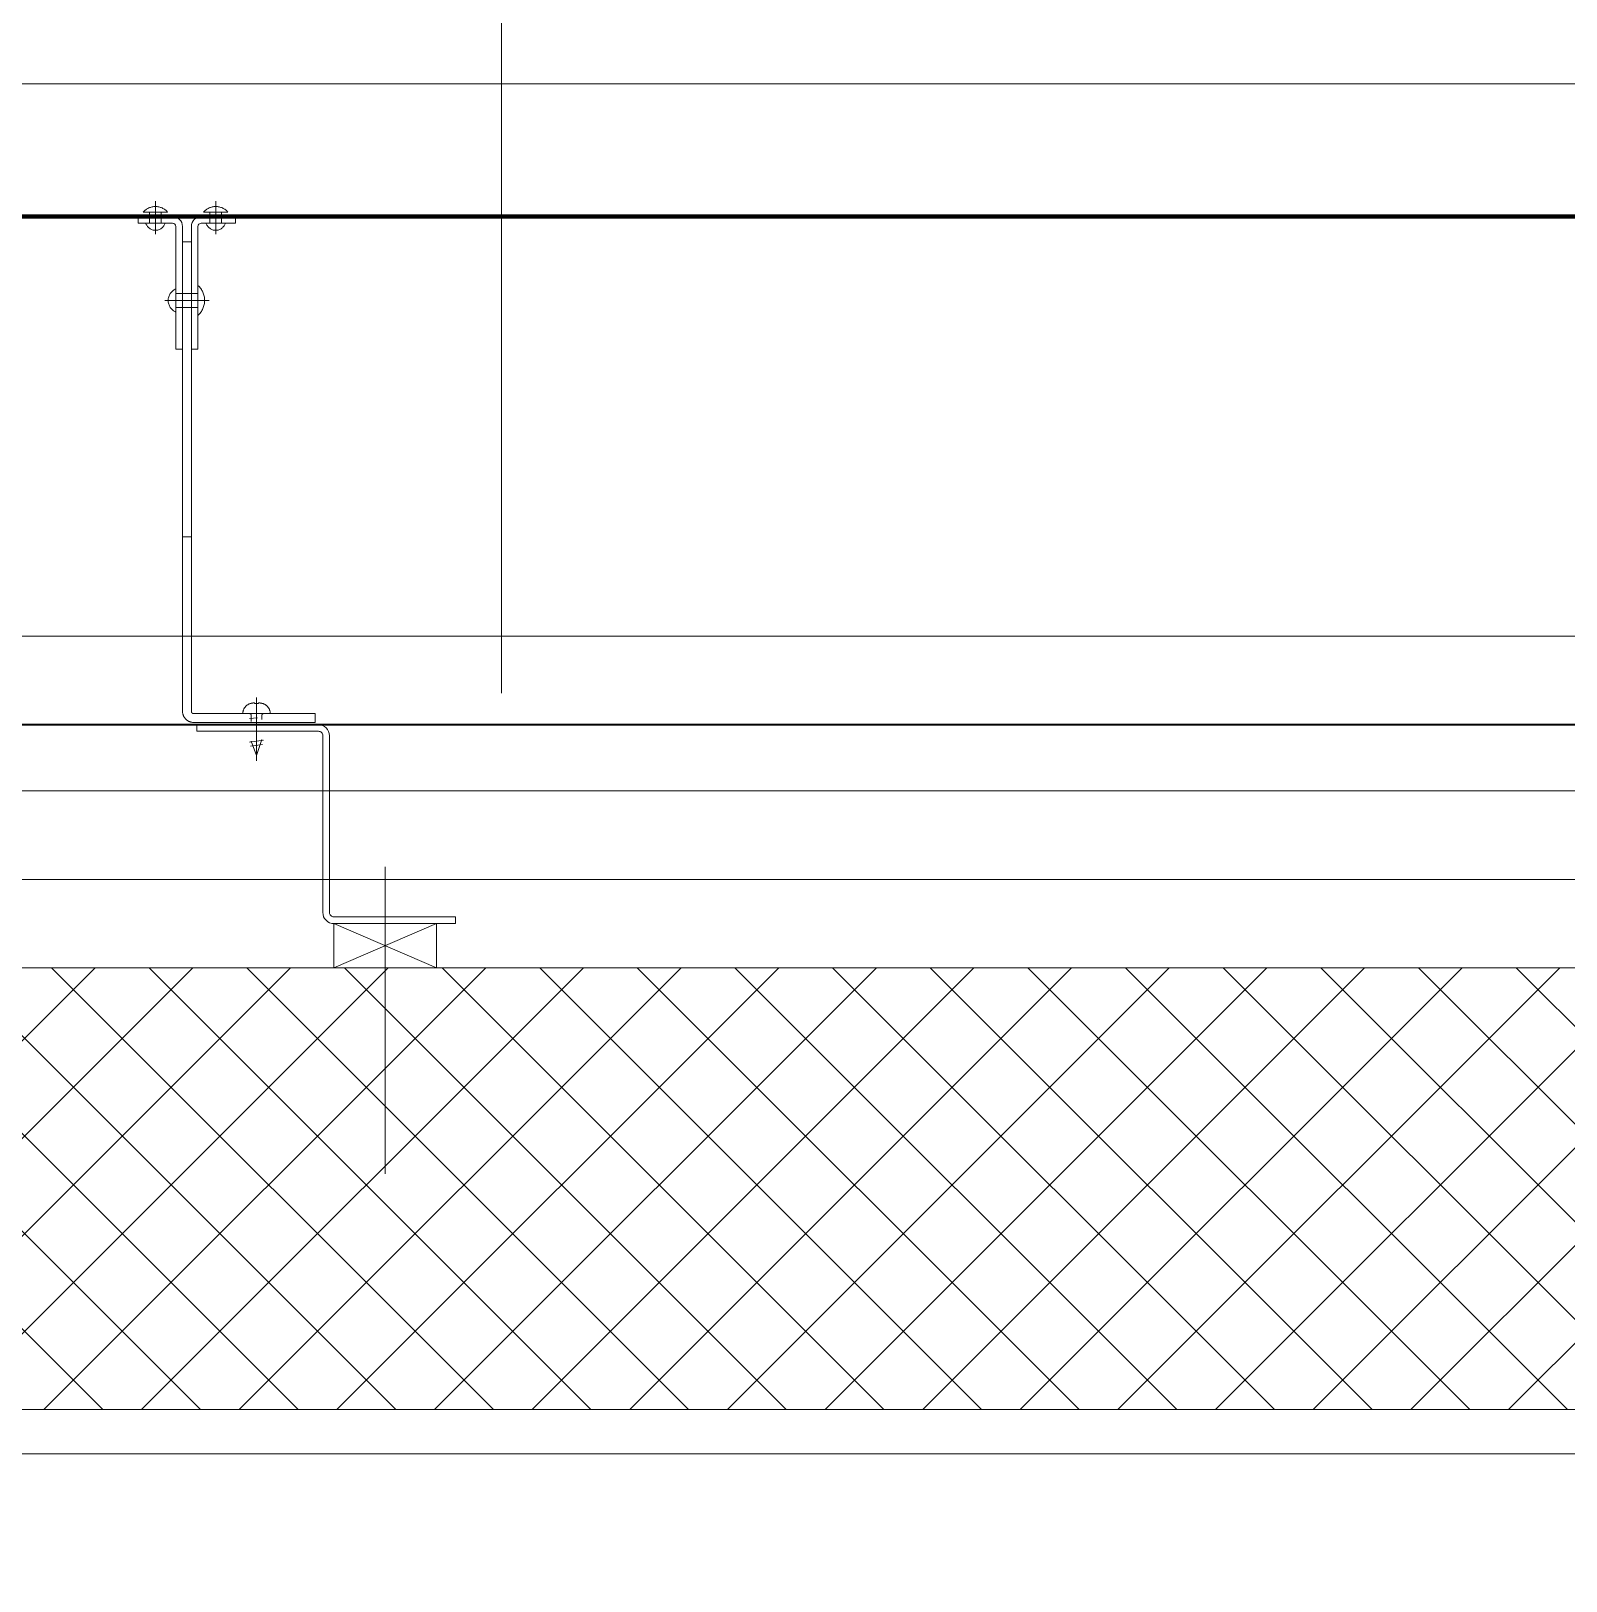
# Model space of a CAD drawing. Extents: x -1439 to 23780, y -1362 to 4476.
# Drawn here: x 21487.9 to 21557.4, y 2797.2 to 2867.4 of the extents above; entities that cross this region are included whole.
import ezdxf
from ezdxf.enums import TextEntityAlignment as Align

# ---------------------------------------------------------------- set-up
doc = ezdxf.new("R2010")
doc.units = 0
doc.header["$MEASUREMENT"] = 0
doc.layers.get('0').update_dxf_attribs({"color": 9, "lineweight": 9})
for name, color, linetype, lineweight in [('Audi$0$00', 8, 'Continuous', 9), ('Audi$0$06C', 8, 'Continuous', 9), ('Audi$0$06D', 8, 'Continuous', 9), ('Audi$0$09W', 8, 'Continuous', 9), ('Audi$0$10', 8, 'Continuous', 9), ('Audi$0$14', 8, 'Continuous', 9), ('Audi$0$22', 8, 'Continuous', 9), ('Audi$0$33', 8, 'Audi$0$BATTING', 9), ('Audi$0$35', 8, 'Continuous', 9)]:
    doc.layers.add(name, color=color, linetype=linetype, lineweight=lineweight)
doc.styles.add('Audi$0$Arial', font='arial.ttf', dxfattribs={"height": 2.5})
doc.linetypes.add('Audi$0$BATTING', pattern='A,0.0001,-0.1,[134,ltypeshp.shx,S=0.1,R=0,X=-0.1,Y=0],-0.2,[134,ltypeshp.shx,S=0.1,R=180,X=0.1,Y=0],-0.1', length=0.4001)

# ---------------------------------------------------------------- blocks, each defined once
blk = doc.blocks.new('Audi$0$0_wallno')
blk.add_lwpolyline([(7.942, 0), (16.132, 0)])
at = {"style": 'Audi$0$Arial'}
blk.add_attdef('GENISLIK', text='', height=2, dxfattribs=at).set_placement((8.442, 0), align=Align.BOTTOM_LEFT)
blk.add_attdef('DUVARNO', text='', height=2, dxfattribs=at).set_placement((0, 0), align=Align.MIDDLE_CENTER)
blk.add_attdef('YUKSEKLIK', text='', height=2, dxfattribs=at).set_placement((8.442, -0.5), align=Align.TOP_LEFT)
blk = doc.blocks.new('Audi$0$KAPI KODLARI ÇATI KATI')
at = {"layer": 'Audi$0$22', "xscale": -5, "yscale": 5, "zscale": 5, "rotation": 90}
blk.add_blockref('Audi$0$0_wallno', (21509.236, 2918.093), dxfattribs=at)
blk = doc.blocks.new('Audi$0$p- alum kaplama profil')
at = {"lineweight": 13}
blk.add_lwpolyline([(7.116, 12.591), (7.116, 26.491)], dxfattribs=at)
at = {"lineweight": 5}
blk.add_lwpolyline([(9.441, 15.16), (4.791, 15.16), (4.791, 17.159), (9.441, 17.159)], close=True, dxfattribs=at)
for points in [[(4.791, 15.16), (9.441, 17.159)], [(9.441, 15.16), (4.791, 17.159)]]:
    blk.add_lwpolyline(points, dxfattribs=at)
at = {"lineweight": 18}
blk.add_lwpolyline([(4.091, 6.157), (-1.409, 6.157), (-1.409, 6.457), (4.091, 6.457, 0.414214), (4.291, 6.657), (4.291, 14.66, -0.414214), (4.791, 15.16), (10.291, 15.16), (10.291, 14.86), (4.791, 14.86, 0.414214), (4.591, 14.66), (4.591, 6.657, -0.414214)], format="xyb", close=True, dxfattribs=at)
blk.add_lwpolyline([(-2.059, 5.556), (-2.059, -2.342), (-2.059, -15.692), (-1.659, -15.692), (-1.659, -2.342), (-1.659, 5.556), (-1.659, 5.561), (-1.658, 5.566), (-1.658, 5.571), (-1.657, 5.576), (-1.656, 5.581), (-1.654, 5.585), (-1.653, 5.59), (-1.651, 5.595), (-1.649, 5.599), (-1.647, 5.604), (-1.644, 5.608), (-1.642, 5.612), (-1.639, 5.616), (-1.636, 5.62), (-1.633, 5.624), (-1.629, 5.627), (-1.626, 5.63), (-1.622, 5.634), (-1.618, 5.637), (-1.614, 5.64), (-1.61, 5.642), (-1.606, 5.645), (-1.601, 5.647), (-1.597, 5.649), (-1.592, 5.651), (-1.588, 5.652), (-1.583, 5.653), (-1.578, 5.654), (-1.573, 5.655), (-1.569, 5.656), (-1.564, 5.656), (-1.559, 5.656), (3.941, 5.656), (3.941, 6.056), (-1.559, 6.056), (-1.583, 6.056), (-1.608, 6.054), (-1.632, 6.051), (-1.656, 6.047), (-1.68, 6.041), (-1.704, 6.035), (-1.727, 6.027), (-1.75, 6.018), (-1.772, 6.008), (-1.794, 5.997), (-1.816, 5.985), (-1.836, 5.972), (-1.857, 5.958), (-1.876, 5.943), (-1.894, 5.927), (-1.912, 5.91), (-1.929, 5.892), (-1.945, 5.874), (-1.96, 5.854), (-1.974, 5.834), (-1.988, 5.813), (-2, 5.792), (-2.011, 5.77), (-2.021, 5.748), (-2.029, 5.725), (-2.037, 5.702), (-2.044, 5.678), (-2.049, 5.654), (-2.053, 5.63), (-2.056, 5.605), (-2.058, 5.581)], close=True)
blk.add_lwpolyline([(-1.659, -2.342), (-2.059, -2.342)])
for points in [[(-2.359, -10.842), (-2.359, -16.392), (-2.359, -16.392, -0.414214), (-2.509, -16.542), (-2.509, -16.542), (-4.059, -16.542), (-4.059, -16.842), (-2.509, -16.842), (-2.509, -16.842, 0.414214), (-2.059, -16.392), (-2.059, -10.842)], [(-1.359, -10.842), (-1.659, -10.842), (-1.659, -16.392, 0.414214), (-1.209, -16.842), (-1.209, -16.842), (0.341, -16.842), (0.341, -16.542), (-1.209, -16.542), (-1.209, -16.542, -0.414214), (-1.359, -16.392), (-1.359, -16.392)]]:
    blk.add_lwpolyline(points, format="xyb", close=True)
for points in [[(1.291, 4.927, -10), (1.291, 7.795, -10)], [(1.563, 7.053, -10), (1.02, 7.13, -10)], [(1.051, 6.913, -10), (1.291, 7.556, -10)], [(1.531, 6.823, -10), (1.291, 7.556, -10)], [(1.606, 6.866, -10), (0.976, 6.956, -10)], [(0.671, 5.656, -10), (1.911, 5.656, -10)], [(0.671, 5.656, -10), (0.672, 5.637, -10), (0.673, 5.617, -10), (0.675, 5.597, -10), (0.678, 5.578, -10), (0.682, 5.558, -10), (0.686, 5.539, -10), (0.691, 5.52, -10), (0.697, 5.501, -10), (0.704, 5.483, -10), (0.712, 5.464, -10), (0.72, 5.447, -10), (0.73, 5.429, -10), (0.739, 5.412, -10), (0.75, 5.395, -10), (0.761, 5.379, -10), (0.773, 5.363, -10), (0.786, 5.348, -10), (0.799, 5.333, -10), (0.813, 5.319, -10), (0.827, 5.306, -10), (0.842, 5.293, -10), (0.857, 5.28, -10), (0.873, 5.269, -10), (0.89, 5.258, -10), (0.907, 5.247, -10), (0.924, 5.238, -10), (0.942, 5.229, -10), (0.96, 5.221, -10), (0.978, 5.214, -10), (0.997, 5.207, -10), (1.016, 5.201, -10), (1.035, 5.196, -10)], [(0.961, 5.656, -10), (0.966, 5.657, -10), (0.97, 5.657, -10), (0.974, 5.657, -10), (0.979, 5.658, -10), (0.983, 5.659, -10), (0.987, 5.66, -10), (0.992, 5.662, -10), (0.996, 5.663, -10), (1, 5.665, -10), (1.004, 5.667, -10), (1.008, 5.669, -10), (1.011, 5.672, -10), (1.015, 5.674, -10), (1.018, 5.677, -10), (1.022, 5.68, -10), (1.025, 5.683, -10), (1.028, 5.686, -10), (1.031, 5.689, -10), (1.034, 5.693, -10), (1.036, 5.696, -10), (1.038, 5.7, -10), (1.041, 5.704, -10), (1.043, 5.708, -10), (1.044, 5.712, -10), (1.046, 5.716, -10), (1.047, 5.72, -10), (1.049, 5.725, -10), (1.05, 5.729, -10), (1.05, 5.733, -10), (1.051, 5.738, -10), (1.051, 5.742, -10), (1.051, 5.746, -10)], [(1.335, 5.855, -10), (0.976, 5.876, -10)], [(1.051, 5.833, -10), (1.051, 6.013, -10)], [(1.051, 5.746, -10), (1.051, 5.833, -10)], [(1.291, 6.157, -10), (1.291, 6.257, -10)], [(1.531, 5.746, -10), (1.531, 5.923, -10)], [(1.531, 5.746, -10), (1.531, 5.742, -10), (1.532, 5.738, -10), (1.532, 5.733, -10), (1.533, 5.729, -10), (1.534, 5.725, -10), (1.535, 5.72, -10), (1.537, 5.716, -10), (1.538, 5.712, -10), (1.54, 5.708, -10), (1.542, 5.704, -10), (1.544, 5.7, -10), (1.546, 5.696, -10), (1.549, 5.693, -10), (1.552, 5.689, -10), (1.555, 5.686, -10), (1.558, 5.683, -10), (1.561, 5.68, -10), (1.564, 5.677, -10), (1.568, 5.674, -10), (1.571, 5.672, -10), (1.575, 5.669, -10), (1.579, 5.667, -10), (1.583, 5.665, -10), (1.587, 5.663, -10), (1.591, 5.662, -10), (1.595, 5.66, -10), (1.599, 5.659, -10), (1.604, 5.658, -10), (1.608, 5.657, -10), (1.612, 5.657, -10), (1.617, 5.657, -10), (1.621, 5.656, -10)], [(1.548, 5.196, -10), (1.567, 5.201, -10), (1.586, 5.207, -10), (1.604, 5.214, -10), (1.623, 5.221, -10), (1.641, 5.229, -10), (1.659, 5.238, -10), (1.676, 5.247, -10), (1.693, 5.258, -10), (1.709, 5.269, -10), (1.725, 5.28, -10), (1.741, 5.293, -10), (1.755, 5.306, -10), (1.77, 5.319, -10), (1.784, 5.333, -10), (1.797, 5.348, -10), (1.809, 5.363, -10), (1.821, 5.379, -10), (1.833, 5.395, -10), (1.843, 5.412, -10), (1.853, 5.429, -10), (1.862, 5.447, -10), (1.871, 5.464, -10), (1.878, 5.483, -10), (1.885, 5.501, -10), (1.891, 5.52, -10), (1.896, 5.539, -10), (1.901, 5.558, -10), (1.905, 5.578, -10), (1.908, 5.597, -10), (1.91, 5.617, -10), (1.911, 5.637, -10), (1.911, 5.656, -10)], [(1.035, 5.196, -10), (1.04, 5.195, -10), (1.045, 5.194, -10), (1.05, 5.193, -10), (1.056, 5.192, -10), (1.061, 5.191, -10), (1.066, 5.189, -10), (1.071, 5.188, -10), (1.077, 5.187, -10), (1.082, 5.186, -10), (1.087, 5.185, -10), (1.092, 5.184, -10), (1.098, 5.183, -10), (1.103, 5.182, -10), (1.108, 5.182, -10), (1.113, 5.181, -10), (1.119, 5.18, -10), (1.124, 5.179, -10), (1.129, 5.178, -10), (1.135, 5.178, -10), (1.14, 5.177, -10), (1.145, 5.176, -10), (1.151, 5.175, -10), (1.156, 5.175, -10), (1.161, 5.174, -10), (1.167, 5.173, -10), (1.172, 5.173, -10), (1.177, 5.172, -10), (1.182, 5.172, -10), (1.188, 5.171, -10), (1.193, 5.171, -10), (1.198, 5.17, -10), (1.204, 5.17, -10)], [(1.204, 5.17, -10), (1.204, 5.204, -10)], [(1.379, 5.204, -10), (1.204, 5.204, -10)], [(1.379, 5.17, -10), (1.379, 5.204, -10)], [(1.379, 5.17, -10), (1.384, 5.17, -10), (1.389, 5.171, -10), (1.395, 5.171, -10), (1.4, 5.172, -10), (1.405, 5.172, -10), (1.411, 5.173, -10), (1.416, 5.173, -10), (1.421, 5.174, -10), (1.427, 5.175, -10), (1.432, 5.175, -10), (1.437, 5.176, -10), (1.443, 5.177, -10), (1.448, 5.178, -10), (1.453, 5.178, -10), (1.459, 5.179, -10), (1.464, 5.18, -10), (1.469, 5.181, -10), (1.474, 5.182, -10), (1.48, 5.182, -10), (1.485, 5.183, -10), (1.49, 5.184, -10), (1.495, 5.185, -10), (1.501, 5.186, -10), (1.506, 5.187, -10), (1.511, 5.188, -10), (1.516, 5.189, -10), (1.522, 5.191, -10), (1.527, 5.192, -10), (1.532, 5.193, -10), (1.537, 5.194, -10), (1.543, 5.195, -10), (1.548, 5.196, -10)], [(-2.359, -12.517, 0), (-2.396, -12.535, 0), (-2.433, -12.555, 0), (-2.468, -12.578, 0), (-2.501, -12.603, 0), (-2.532, -12.631, 0), (-2.561, -12.661, 0), (-2.588, -12.693, 0), (-2.612, -12.727, 0), (-2.634, -12.763, 0), (-2.653, -12.8, 0), (-2.669, -12.838, 0), (-2.682, -12.878, 0), (-2.693, -12.918, 0), (-2.701, -12.959, 0), (-2.705, -13, 0), (-2.707, -13.042, 0), (-2.705, -13.084, 0), (-2.701, -13.125, 0), (-2.693, -13.166, 0), (-2.682, -13.207, 0), (-2.669, -13.246, 0), (-2.653, -13.284, 0), (-2.634, -13.321, 0), (-2.612, -13.357, 0), (-2.588, -13.391, 0), (-2.561, -13.423, 0), (-2.532, -13.453, 0), (-2.501, -13.481, 0), (-2.468, -13.506, 0), (-2.433, -13.529, 0), (-2.396, -13.549, 0), (-2.359, -13.567, 0)], [(-2.359, -13.042, 0), (-2.359, -12.517, 0)], [(-1.359, -13.042, 0), (-1.359, -12.367, 0)], [(-1.359, -13.717, 0), (-1.324, -13.684, 0), (-1.292, -13.65, 0), (-1.261, -13.614, 0), (-1.232, -13.576, 0), (-1.205, -13.537, 0), (-1.18, -13.496, 0), (-1.158, -13.454, 0), (-1.137, -13.411, 0), (-1.119, -13.367, 0), (-1.103, -13.323, 0), (-1.09, -13.277, 0), (-1.079, -13.231, 0), (-1.07, -13.184, 0), (-1.064, -13.137, 0), (-1.06, -13.09, 0), (-1.059, -13.042, 0), (-1.06, -12.995, 0), (-1.064, -12.947, 0), (-1.07, -12.9, 0), (-1.079, -12.853, 0), (-1.09, -12.807, 0), (-1.103, -12.761, 0), (-1.119, -12.717, 0), (-1.137, -12.673, 0), (-1.158, -12.63, 0), (-1.18, -12.588, 0), (-1.205, -12.547, 0), (-1.232, -12.508, 0), (-1.261, -12.471, 0), (-1.292, -12.434, 0), (-1.324, -12.4, 0), (-1.359, -12.367, 0)], [(-2.859, -13.042, 0), (-0.859, -13.042, 0)], [(-2.359, -13.042, 0), (-2.359, -12.727, 0)], [(-2.359, -12.727, 0), (-2.359, -13.042, 0)], [(-1.359, -12.727, 0), (-2.359, -12.727, 0)], [(-2.359, -13.042, 0), (-2.359, -13.357, 0)], [(-2.359, -13.042, 0), (-2.359, -13.567, 0)], [(-2.359, -13.357, 0), (-2.359, -13.042, 0)], [(-1.359, -13.042, 0), (-1.359, -13.717, 0)], [(-1.359, -13.357, 0), (-2.359, -13.357, 0)], [(-3.286, -17.542, 0), (-3.286, -16.042, 0)], [(-0.556, -17.542, 0), (-0.556, -16.042, 0)], [(-2.846, -16.542, 0), (-2.858, -16.507, 0), (-2.872, -16.474, 0), (-2.89, -16.442, 0), (-2.91, -16.411, 0), (-2.932, -16.382, 0), (-2.957, -16.355, 0), (-2.983, -16.33, 0), (-3.012, -16.307, 0), (-3.042, -16.286, 0), (-3.074, -16.268, 0), (-3.107, -16.252, 0), (-3.141, -16.239, 0), (-3.177, -16.229, 0), (-3.213, -16.222, 0), (-3.249, -16.218, 0), (-3.286, -16.216, 0), (-3.322, -16.218, 0), (-3.358, -16.222, 0), (-3.394, -16.229, 0), (-3.43, -16.239, 0), (-3.464, -16.252, 0), (-3.497, -16.268, 0), (-3.529, -16.286, 0), (-3.559, -16.307, 0), (-3.588, -16.33, 0), (-3.614, -16.355, 0), (-3.639, -16.382, 0), (-3.661, -16.411, 0), (-3.681, -16.442, 0), (-3.699, -16.474, 0), (-3.713, -16.507, 0), (-3.726, -16.542, 0)], [(-3.286, -16.542, 0), (-3.726, -16.542, 0)], [(-3.286, -16.542, 0), (-3.546, -16.542, 0)], [(-3.546, -16.542, 0), (-3.286, -16.542, 0)], [(-3.546, -17.042, 0), (-3.546, -16.542, 0)], [(-3.286, -16.542, 0), (-2.846, -16.542, 0)], [(-3.286, -16.542, 0), (-3.026, -16.542, 0)], [(-3.026, -16.542, 0), (-3.286, -16.542, 0)], [(-3.026, -17.042, 0), (-3.026, -16.542, 0)], [(-0.996, -16.542, 0), (-0.984, -16.507, 0), (-0.969, -16.474, 0), (-0.952, -16.442, 0), (-0.932, -16.411, 0), (-0.909, -16.382, 0), (-0.885, -16.355, 0), (-0.858, -16.33, 0), (-0.83, -16.307, 0), (-0.799, -16.286, 0), (-0.768, -16.268, 0), (-0.734, -16.252, 0), (-0.7, -16.239, 0), (-0.665, -16.229, 0), (-0.629, -16.222, 0), (-0.592, -16.218, 0), (-0.556, -16.216, 0), (-0.519, -16.218, 0), (-0.483, -16.222, 0), (-0.447, -16.229, 0), (-0.412, -16.239, 0), (-0.377, -16.252, 0), (-0.344, -16.268, 0), (-0.312, -16.286, 0), (-0.282, -16.307, 0), (-0.254, -16.33, 0), (-0.227, -16.355, 0), (-0.202, -16.382, 0), (-0.18, -16.411, 0), (-0.16, -16.442, 0), (-0.143, -16.474, 0), (-0.128, -16.507, 0), (-0.116, -16.542, 0)], [(-0.556, -16.542, 0), (-0.996, -16.542, 0)], [(-0.556, -16.542, 0), (-0.816, -16.542, 0)], [(-0.816, -16.542, 0), (-0.556, -16.542, 0)], [(-0.816, -17.042, 0), (-0.816, -16.542, 0)], [(-0.556, -16.542, 0), (-0.296, -16.542, 0)], [(-0.556, -16.542, 0), (-0.116, -16.542, 0)], [(-0.296, -16.542, 0), (-0.556, -16.542, 0)], [(-0.296, -17.042, 0), (-0.296, -16.542, 0)], [(-3.837, -17.042, 0), (-3.81, -17.071, 0), (-3.782, -17.098, 0), (-3.753, -17.124, 0), (-3.722, -17.148, 0), (-3.69, -17.17, 0), (-3.657, -17.191, 0), (-3.623, -17.21, 0), (-3.588, -17.227, 0), (-3.552, -17.242, 0), (-3.515, -17.255, 0), (-3.478, -17.266, 0), (-3.44, -17.276, 0), (-3.402, -17.283, 0), (-3.363, -17.288, 0), (-3.324, -17.291, 0), (-3.286, -17.292, 0), (-3.247, -17.291, 0), (-3.208, -17.288, 0), (-3.169, -17.283, 0), (-3.131, -17.276, 0), (-3.093, -17.266, 0), (-3.056, -17.255, 0), (-3.019, -17.242, 0), (-2.983, -17.227, 0), (-2.948, -17.21, 0), (-2.914, -17.191, 0), (-2.881, -17.17, 0), (-2.849, -17.148, 0), (-2.818, -17.124, 0), (-2.789, -17.098, 0), (-2.761, -17.071, 0), (-2.735, -17.042, 0)], [(-3.286, -17.042, 0), (-3.837, -17.042, 0)], [(-3.286, -17.042, 0), (-2.735, -17.042, 0)], [(-0.556, -17.042, 0), (-1.107, -17.042, 0)], [(-0.005, -17.042, 0), (-0.031, -17.071, 0), (-0.059, -17.098, 0), (-0.089, -17.124, 0), (-0.119, -17.148, 0), (-0.151, -17.17, 0), (-0.184, -17.191, 0), (-0.218, -17.21, 0), (-0.253, -17.227, 0), (-0.289, -17.242, 0), (-0.326, -17.255, 0), (-0.363, -17.266, 0), (-0.401, -17.276, 0), (-0.439, -17.283, 0), (-0.478, -17.288, 0), (-0.517, -17.291, 0), (-0.556, -17.292, 0), (-0.595, -17.291, 0), (-0.634, -17.288, 0), (-0.672, -17.283, 0), (-0.711, -17.276, 0), (-0.749, -17.266, 0), (-0.786, -17.255, 0), (-0.823, -17.242, 0), (-0.858, -17.227, 0), (-0.893, -17.21, 0), (-0.928, -17.191, 0), (-0.961, -17.17, 0), (-0.993, -17.148, 0), (-1.023, -17.124, 0), (-1.053, -17.098, 0), (-1.08, -17.071, 0), (-1.107, -17.042, 0)], [(-0.556, -17.042, 0), (-0.005, -17.042, 0)]]:
    blk.add_polyline3d(points)
blk = doc.blocks.new('Audi$0$ÇATI KATI PLANI')
at = {"layer": 'Audi$0$09W'}
h = blk.add_hatch(dxfattribs=at)
h.set_pattern_fill('ANSI37', color=256, scale=25, style=0)
h.set_pattern_definition([(45, (17835, -4e-06), (-2.2097087, 2.2097087), []), (135, (17835, -4e-06), (-2.2097087, -2.2097087), [])])
h.paths.add_polyline_path([(21370, 2825), (21620, 2825), (21620, 2805), (21370, 2805)])
at = {"layer": 'Audi$0$00'}
blk.add_lwpolyline([(21370, 2825), (21620, 2825), (21620, 2805), (21370, 2805)], close=True, dxfattribs=at)
blk.add_lwpolyline([(21370, 2825), (21620, 2825), (21620, 2805), (21370, 2805)], close=True, dxfattribs=at)
at = {"layer": 'Audi$0$06C'}
blk.add_lwpolyline([(18957.5, 1124.327), (18957.5, 1124.327), (18957.5, 2865), (22657.5, 2865), (22657.493, 2206.394)], dxfattribs=at)
blk.add_lwpolyline([(18957.5, 1124.327), (18957.5, 1124.327), (18957.5, 2865), (22657.5, 2865), (22657.493, 2206.394)], dxfattribs=at)
blk.add_lwpolyline([(22657.491, 285), (18957.5, 285), (18957.5, 2865), (22657.5, 2865)], close=True, dxfattribs=at)
at = {"layer": 'Audi$0$06D'}
for points in [[(21370, 2840), (21620, 2840)], [(21620, 2825), (21620, 2833), (21370, 2833), (21370, 2825)]]:
    blk.add_lwpolyline(points, dxfattribs=at)
at = {"layer": 'Audi$0$10'}
for points, const_width in [([(18963.5, 1124.327), (18963.5, 2859), (22651.5, 2859), (22651.5, 2206.394)], 0.2), ([(18963.5, 1124.327), (18963.5, 2859), (22651.5, 2859), (22651.5, 2206.394)], 0.2), ([(20467.5, 291), (18963.5, 291), (18963.5, 2859), (22651.5, 2859), (22651.5, 291), (21824.7, 291)], 0.2), ([(21363.552, 2836), (21626.448, 2836)], 0.1)]:
    blk.add_lwpolyline(points, dxfattribs=dict(at, const_width=const_width))
at = {"layer": 'Audi$0$14'}
blk.add_lwpolyline([(21368, 2819.3), (21368, 2803), (21622, 2803), (21622, 2820.225)], dxfattribs=at)
at = {"layer": 'Audi$0$33', "ltscale": 0.4}
blk.add_lwpolyline([(21370, 2829), (21620, 2829)], dxfattribs=at)
at = {"layer": 'Audi$0$10', "xscale": -1, "rotation": 180}
blk.add_blockref('Audi$0$p- alum kaplama profil', (21496.859, 2842.159), dxfattribs=at)

msp = doc.modelspace()

# ---------------------------------------------------------------- linework, layer by layer
at = {"layer": 'Audi$0$35'}
msp.add_lwpolyline([(19799.5, 2371), (21815.5, 2371), (21815.5, 2447), (21889.5, 2447), (21889.5, 2553), (21865.5, 2553), (21865.5, 2743), (21815.5, 2743), (21815.5, 2803), (20189.5, 2802.999)], dxfattribs=at)

# ---------------------------------------------------------------- block references
msp.add_blockref('Audi$0$ÇATI KATI PLANI', (0, 0))
at = {"layer": 'Audi$0$22'}
msp.add_blockref('Audi$0$KAPI KODLARI ÇATI KATI', (0, 0), dxfattribs=at)

doc.saveas('drawing.dxf')
